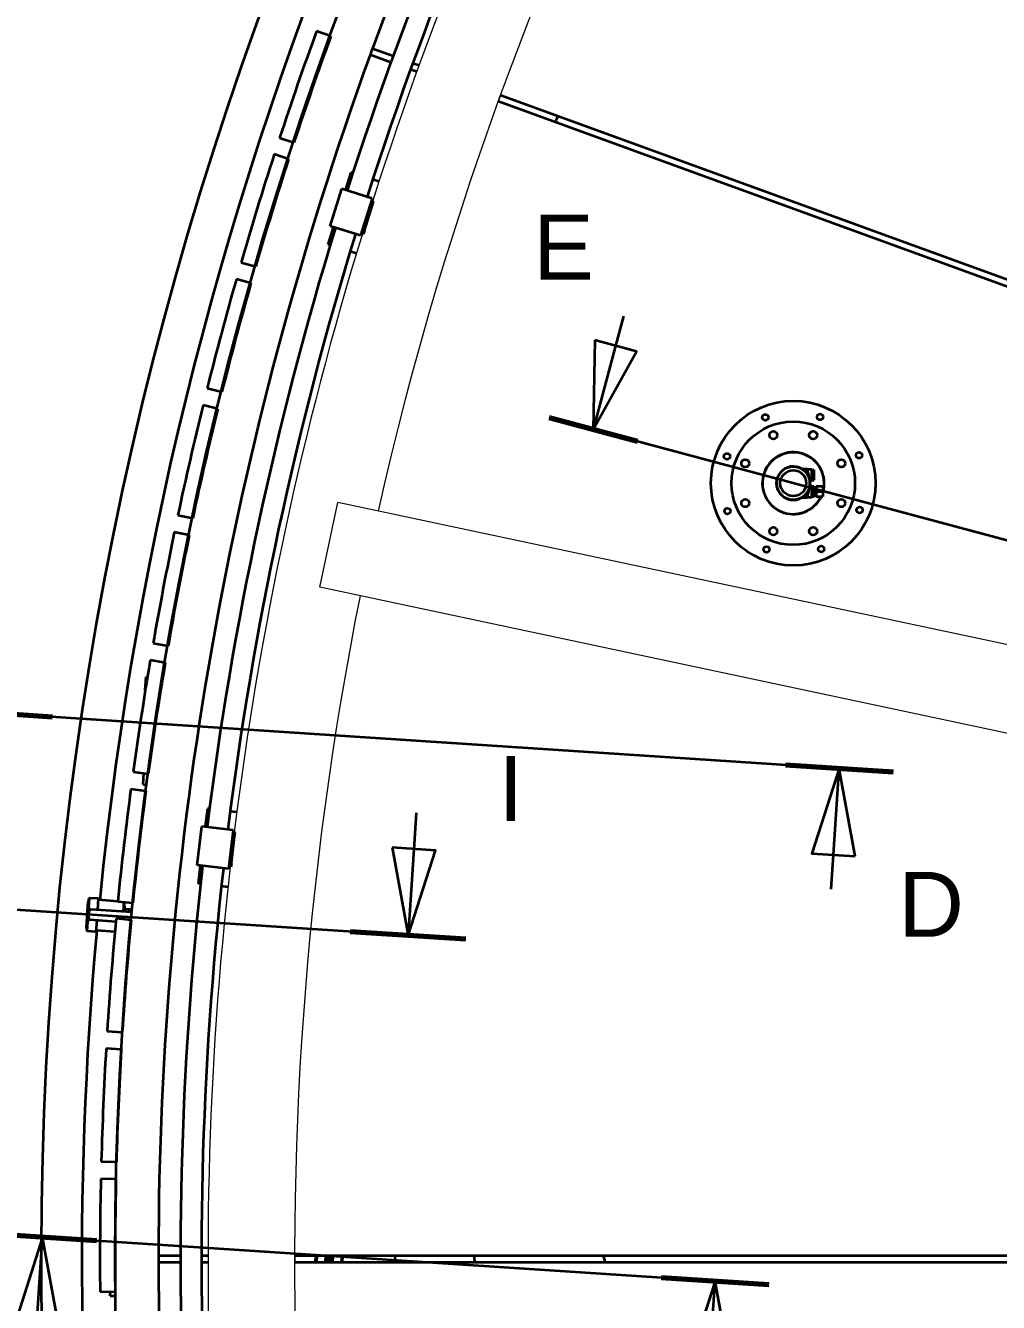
# Model space of a CAD drawing. Header units: millimetres. Extents: x 0 to 42050, y 0 to 29700.
# Drawn here: x 1944 to 4190, y 9468 to 12416 of the extents above; entities that cross this region are included whole.
import ezdxf

# ---------------------------------------------------------------- set-up
doc = ezdxf.new("R2010")
doc.units = ezdxf.units.MM
doc.header["$LTSCALE"] = 50
doc.linetypes.add('CHAIN', pattern=[0.3543, 0.2362, -0.0295, 0.0591, -0.0295])
doc.layers.add('P_Cable Ducts (CD)', color=30, linetype='Continuous', lineweight=18, true_color=0xff7f00)
for name, color, linetype, lineweight in [('Section Line', 7, 'CHAIN', 35), ('Symbol', 7, 'Continuous', 18), ('Visible', 7, 'Continuous', 35)]:
    doc.layers.add(name, color=color, linetype=linetype, lineweight=lineweight)
doc.styles.add('Note Text', font='arial.ttf')
doc.styles.add('Title', font='arial.ttf')

# ---------------------------------------------------------------- blocks, each defined once
blk = doc.blocks.new('2dTransSection4')
at = {"layer": 'Section Line', "linetype": 'Continuous'}
for p, q in [((66.487, 234.9), (66.117, 233.521)), ((65.151, 233.78), (65.082, 229.657)), ((66.117, 233.521), (65.082, 229.657)), ((67.083, 233.262), (65.151, 233.78)), ((65.082, 229.657), (67.083, 233.262)), ((100.414, 225.809), (100.045, 224.43)), ((99.079, 224.689), (99.009, 220.567)), ((101.01, 224.171), (99.079, 224.689)), ((100.045, 224.43), (99.009, 220.567)), ((99.009, 220.567), (101.01, 224.171))]:
    blk.add_line(p, q, dxfattribs=at)
at = {"layer": 'Section Line', "linetype": 'CHAIN', "ltscale": 19.827229}
blk.add_line((101.05, 220.02), (63.042, 230.204), dxfattribs=at)
at = {"layer": 'Section Line', "linetype": 'Continuous', "lineweight": 70}
for p, q in [((67.123, 229.111), (63.042, 230.204)), ((101.05, 220.02), (96.969, 221.113))]:
    blk.add_line(p, q, dxfattribs=at)
at = {"layer": 'Section Line', "linetype": 'Continuous', "flags": 128}
for points in [[(65.151, 233.78), (65.082, 229.657), (67.083, 233.262), (65.151, 233.78)], [(99.079, 224.689), (99.009, 220.567), (101.01, 224.171), (99.079, 224.689)]]:
    blk.add_lwpolyline(points, dxfattribs=at)
at = {"layer": 'Section Line'}
for points in [[(65.151, 233.78), (65.082, 229.657), (67.083, 233.262), (65.151, 233.78)], [(99.079, 224.689), (99.009, 220.567), (101.01, 224.171), (99.079, 224.689)]]:
    blk.add_solid(points, dxfattribs=at)
at = {"layer": 'Section Line', "char_height": 3, "attachment_point": 7, "style": 'Title'}
for insert in [(62.312, 236.584), (101.688, 226.814)]:
    blk.add_mtext('E', dxfattribs=dict(at, insert=insert))
blk = doc.blocks.new('2dTransSection5')
at = {"layer": 'Section Line', "linetype": 'CHAIN', "ltscale": 21.965282}
blk.add_line((35.127, 216.724), (78.927, 213.853), dxfattribs=at)
at = {"layer": 'Section Line', "linetype": 'Continuous', "lineweight": 70}
for p, q in [((35.127, 216.724), (40.099, 216.398)), ((73.955, 214.178), (78.927, 213.853))]:
    blk.add_line(p, q, dxfattribs=at)
at = {"layer": 'Section Line', "linetype": 'Continuous'}
for p, q in [((37.613, 216.561), (36.353, 212.635)), ((37.351, 212.569), (37.613, 216.561)), ((38.349, 212.504), (37.613, 216.561)), ((76.441, 214.016), (75.181, 210.09)), ((76.179, 210.024), (76.441, 214.016)), ((77.177, 209.959), (76.441, 214.016)), ((36.353, 212.635), (38.349, 212.504)), ((37.247, 210.987), (37.351, 212.569)), ((75.181, 210.09), (77.177, 209.959)), ((76.075, 208.441), (76.179, 210.024))]:
    blk.add_line(p, q, dxfattribs=at)
at = {"layer": 'Section Line', "linetype": 'Continuous', "flags": 128}
for points in [[(38.349, 212.504), (37.613, 216.561), (36.353, 212.635), (38.349, 212.504)], [(77.177, 209.959), (76.441, 214.016), (75.181, 210.09), (77.177, 209.959)]]:
    blk.add_lwpolyline(points, dxfattribs=at)
at = {"layer": 'Section Line'}
for points in [[(38.349, 212.504), (37.613, 216.561), (36.353, 212.635), (38.349, 212.504)], [(77.177, 209.959), (76.441, 214.016), (75.181, 210.09), (77.177, 209.959)]]:
    blk.add_solid(points, dxfattribs=at)
at = {"layer": 'Section Line', "char_height": 3, "attachment_point": 7, "style": 'Title'}
for insert in [(33.324, 208.665), (79.173, 206.238)]:
    blk.add_mtext('D', dxfattribs=dict(at, insert=insert))
blk = doc.blocks.new('2dTransSection6')
at = {"layer": 'Section Line', "linetype": 'CHAIN', "ltscale": 21.95612}
blk.add_line((37.175, 192.538), (73.193, 190.177), dxfattribs=at)
at = {"layer": 'Section Line', "linetype": 'Continuous', "lineweight": 70}
for p, q in [((37.175, 192.538), (42.144, 192.212)), ((68.225, 190.503), (73.193, 190.177))]:
    blk.add_line(p, q, dxfattribs=at)
at = {"layer": 'Section Line', "linetype": 'Continuous'}
for p, q in [((39.659, 192.375), (38.4, 188.449)), ((39.398, 188.384), (39.659, 192.375)), ((40.396, 188.318), (39.659, 192.375)), ((70.709, 190.34), (69.449, 186.414)), ((70.447, 186.348), (70.709, 190.34)), ((71.445, 186.283), (70.709, 190.34)), ((38.4, 188.449), (40.396, 188.318)), ((39.294, 186.802), (39.398, 188.384)), ((69.449, 186.414), (71.445, 186.283)), ((70.344, 184.766), (70.447, 186.348))]:
    blk.add_line(p, q, dxfattribs=at)
at = {"layer": 'Section Line', "linetype": 'Continuous', "flags": 128}
for points in [[(40.396, 188.318), (39.659, 192.375), (38.4, 188.449), (40.396, 188.318)], [(71.445, 186.283), (70.709, 190.34), (69.449, 186.414), (71.445, 186.283)]]:
    blk.add_lwpolyline(points, dxfattribs=at)
at = {"layer": 'Section Line'}
for points in [[(40.396, 188.318), (39.659, 192.375), (38.4, 188.449), (40.396, 188.318)], [(71.445, 186.283), (70.709, 190.34), (69.449, 186.414), (71.445, 186.283)]]:
    blk.add_solid(points, dxfattribs=at)
at = {"layer": 'Section Line', "char_height": 3, "attachment_point": 7, "style": 'Title'}
for insert in [(36.243, 184.017), (73.207, 183.395)]:
    blk.add_mtext('F', dxfattribs=dict(at, insert=insert))
blk = doc.blocks.new('2dTransSection9')
at = {"layer": 'Section Line', "linetype": 'Continuous'}
for p, q in [((32.546, 213.554), (32.437, 211.889)), ((31.439, 211.955), (32.175, 207.898)), ((33.434, 211.824), (31.439, 211.955)), ((32.437, 211.889), (32.175, 207.898)), ((32.175, 207.898), (33.434, 211.824)), ((56.91, 211.957), (56.801, 210.292)), ((55.803, 210.358), (56.54, 206.301)), ((57.799, 210.227), (55.803, 210.358)), ((56.801, 210.292), (56.54, 206.301)), ((56.54, 206.301), (57.799, 210.227))]:
    blk.add_line(p, q, dxfattribs=at)
at = {"layer": 'Section Line', "linetype": 'CHAIN', "ltscale": 22.971922}
blk.add_line((59.203, 206.126), (29.511, 208.073), dxfattribs=at)
at = {"layer": 'Section Line', "linetype": 'Continuous', "lineweight": 70}
for p, q in [((34.839, 207.723), (29.511, 208.073)), ((59.203, 206.126), (53.876, 206.475))]:
    blk.add_line(p, q, dxfattribs=at)
at = {"layer": 'Section Line', "linetype": 'Continuous', "flags": 128}
for points in [[(31.439, 211.955), (32.175, 207.898), (33.434, 211.824), (31.439, 211.955)], [(55.803, 210.358), (56.54, 206.301), (57.799, 210.227), (55.803, 210.358)]]:
    blk.add_lwpolyline(points, dxfattribs=at)
at = {"layer": 'Section Line'}
for points in [[(31.439, 211.955), (32.175, 207.898), (33.434, 211.824), (31.439, 211.955)], [(55.803, 210.358), (56.54, 206.301), (57.799, 210.227), (55.803, 210.358)]]:
    blk.add_solid(points, dxfattribs=at)
at = {"layer": 'Section Line', "char_height": 3, "attachment_point": 7, "style": 'Title'}
for insert in [(29.394, 213.895), (60.7, 211.592)]:
    blk.add_mtext('I', dxfattribs=dict(at, insert=insert))
blk = doc.blocks.new('Balloon43')
at = {"layer": 'Symbol'}
for p, q in [((105.811, 240.851), (50.914, 288.627)), ((106.139, 241.228), (105.483, 240.474)), ((107.697, 239.21), (106.139, 241.228)), ((105.811, 240.851), (107.697, 239.21)), ((105.483, 240.474), (107.697, 239.21))]:
    blk.add_line(p, q, dxfattribs=at)
at = {"layer": 'Symbol', "flags": 128}
blk.add_lwpolyline([(105.483, 240.474), (107.697, 239.21), (106.139, 241.228), (105.483, 240.474)], dxfattribs=at)
at = {"layer": 'Symbol'}
blk.add_circle((48.089, 291.085), 3.75, dxfattribs=at)
blk.add_solid([(105.483, 240.474), (107.697, 239.21), (106.139, 241.228), (105.483, 240.474)], dxfattribs=at)
at = {"layer": 'Symbol', "insert": (48.089, 291.085), "char_height": 2.5, "attachment_point": 5, "style": 'Note Text'}
blk.add_mtext('11', dxfattribs=at)

msp = doc.modelspace()

# ---------------------------------------------------------------- linework, layer by layer
at = {"layer": 'P_Cable Ducts (CD)'}
for p, q in [((2622.83, 11119.01), (2664.42, 11314.64)), ((4522.89, 10919.56), (2664.42, 11314.64)), ((4481.3, 10723.93), (2622.83, 11119.01))]:
    msp.add_line(p, q, dxfattribs=at)
for centre, major_axis, start_param, end_param in [((10392.99, 9569.22), (1242.75, 7728.95), 0.4482162, 1.5079561), ((10392.99, 9569.22), (1274.5, 7926.4), 1.2449539, 1.4211825), ((10393.07, 9569.21), (1242.66, 7728.43), 1.3799582, 1.3820022), ((10392.99, 9569.22), (1274.5, 7926.4), 1.4311474, 1.6073806), ((10392.99, 9569.22), (1242.75, 7728.95), 1.5335054, 2.518931), ((10392.99, 9569.22), (1274.5, 7926.4), 1.6173455, 1.7935774), ((10393.07, 9569.21), (1242.66, 7728.43), 1.7293497, 1.7313938)]:
    msp.add_ellipse(centre, major_axis=major_axis, ratio=0.9999988, start_param=start_param, end_param=end_param, dxfattribs=at)
at = {"layer": 'Visible'}
for p, q in [((2648.29, 12390.88), (2615.43, 12402.93)), ((2744.57, 12363.02), (2792.35, 12345.63)), ((2786.88, 12330.59), (2739.1, 12347.99)), ((2837.74, 12329.11), (2852.17, 12323.86)), ((2846.69, 12308.83), (2832.27, 12314.07)), ((9991.8, 9708.22), (3035.13, 12240.24)), ((3040.6, 12255.27), (9997.27, 9723.25)), ((2530.03, 12156.41), (2563.3, 12145.56)), ((2550.9, 12107.53), (2517.63, 12118.39)), ((2694.25, 12076.17), (2681.98, 12037.05)), ((2698.85, 12074.73), (2694.25, 12076.17)), ((2759.54, 12055.69), (2744.94, 12060.27)), ((2647.11, 11952.61), (2674.05, 12038.49)), ((2743.7, 12016.64), (2674.05, 12038.49)), ((2681.98, 12037.05), (2681.68, 12036.09)), ((2743.7, 12016.64), (2716.77, 11930.76)), ((2741.42, 12002.68), (2722.87, 11943.52)), ((2725.73, 11942.63), (2744.28, 12001.78)), ((2741.31, 12009.01), (2743.22, 12008.41)), ((2741.42, 12002.68), (2743.22, 12008.41)), ((2742.21, 12011.87), (2746.98, 12010.37)), ((2744.28, 12001.78), (2746.98, 12010.37)), ((2642.18, 11910.14), (2654.45, 11949.26)), ((2716.77, 11930.76), (2647.11, 11952.61)), ((2654.75, 11950.22), (2654.45, 11949.26)), ((2722.87, 11943.52), (2721.07, 11937.8)), ((2725.73, 11942.63), (2723.04, 11934.04)), ((2646.77, 11908.7), (2642.18, 11910.14)), ((2718.26, 11935.54), (2723.04, 11934.04)), ((2719.16, 11938.4), (2721.07, 11937.8)), ((2707.45, 11889.67), (2692.86, 11894.24)), ((2441.23, 11868.93), (2474.88, 11859.29)), ((2463.86, 11820.84), (2430.22, 11830.48)), ((2362.93, 11578.41), (2396.91, 11570)), ((2387.3, 11531.17), (2353.32, 11539.58)), ((3735.6, 11392.2), (3747.85, 11392.2)), ((3748.05, 11391.61), (3758.48, 11391.61)), ((3758.48, 11390.11), (3758.48, 11391.61)), ((3758.48, 11390.11), (3758.48, 11389.46)), ((3758.48, 11390.11), (3763.48, 11390.11)), ((3758.48, 11378.75), (3758.48, 11389.46)), ((3763.48, 11390.11), (3763.48, 11378.11)), ((3751.66, 11378.11), (3751.66, 11378.11)), ((3753.66, 11366.88), (3754.48, 11366.88)), ((3753.66, 11351.33), (3754.48, 11351.33)), ((3753.95, 11365.29), (3754.48, 11365.29)), ((3753.95, 11352.92), (3754.48, 11352.92)), ((3754.48, 11366.88), (3754.48, 11365.29)), ((3754.48, 11352.92), (3754.48, 11365.29)), ((3754.48, 11364.61), (3758.48, 11364.61)), ((3754.48, 11353.61), (3758.48, 11353.61)), ((3754.48, 11352.92), (3754.48, 11351.33)), ((3758.48, 11378.75), (3758.48, 11378.11)), ((3758.48, 11378.11), (3758.48, 11377.46)), ((3758.48, 11378.11), (3763.48, 11378.11)), ((3758.48, 11366.75), (3758.48, 11377.46)), ((3758.48, 11366.75), (3758.48, 11366.11)), ((3758.48, 11366.11), (3763.48, 11366.11)), ((3758.48, 11364.61), (3758.48, 11366.11)), ((3758.48, 11352.11), (3758.48, 11353.61)), ((3758.48, 11352.11), (3758.48, 11351.46)), ((3758.48, 11352.11), (3763.48, 11352.11)), ((3758.48, 11340.75), (3758.48, 11351.46)), ((3763.48, 11378.11), (3763.48, 11366.11)), ((3763.48, 11352.11), (3763.48, 11340.11)), ((3763.48, 11350.11), (3768.48, 11350.11)), ((3768.48, 11352.11), (3768.48, 11340.11)), ((3768.48, 11352.11), (3784.48, 11352.11)), ((3784.48, 11352.11), (3784.48, 11340.11)), ((3735.6, 11326.01), (3747.85, 11326.01)), ((3748.05, 11326.61), (3758.48, 11326.61)), ((3758.48, 11340.75), (3758.48, 11340.11)), ((3758.48, 11340.11), (3758.48, 11339.46)), ((3758.48, 11340.11), (3763.48, 11340.11)), ((3758.48, 11328.75), (3758.48, 11339.46)), ((3758.48, 11328.75), (3758.48, 11328.11)), ((3758.48, 11328.11), (3763.48, 11328.11)), ((3758.48, 11326.61), (3758.48, 11328.11)), ((3763.48, 11340.11), (3763.48, 11328.11)), ((3763.48, 11330.11), (3768.48, 11330.11)), ((3768.48, 11340.11), (3768.48, 11328.11)), ((3768.48, 11340.11), (3784.48, 11340.11)), ((3768.48, 11328.11), (3784.48, 11328.11)), ((3784.48, 11340.11), (3784.48, 11328.11)), ((2295.24, 11285.24), (2329.49, 11278.07)), ((2321.3, 11238.92), (2287.04, 11246.09)), ((2238.23, 10989.8), (2272.72, 10983.88)), ((2265.95, 10944.46), (2231.46, 10950.38)), ((2220.07, 10881.27), (2222.07, 10911.89)), ((2222.07, 10911.89), (2225.01, 10911.7)), ((2191.99, 10692.49), (2226.67, 10687.82)), ((2214.8, 10663.33), (2216.49, 10689.19)), ((2221.34, 10648.18), (2186.65, 10652.85)), ((2214.8, 10663.33), (2223.28, 10662.78)), ((2363.31, 10607.61), (2358.49, 10566.9)), ((2368.1, 10607.05), (2363.31, 10607.61)), ((2431.18, 10599.57), (2416.06, 10601.36)), ((2339.84, 10477.47), (2350.43, 10566.85)), ((2422.92, 10558.26), (2350.43, 10566.85)), ((2358.49, 10566.9), (2358.37, 10565.9)), ((2422.92, 10558.26), (2412.33, 10468.88)), ((2423.26, 10544.12), (2415.97, 10482.55)), ((2418.95, 10482.2), (2426.24, 10543.77)), ((2421.98, 10550.31), (2423.97, 10550.08)), ((2422.33, 10553.29), (2427.3, 10552.71)), ((2423.26, 10544.12), (2423.97, 10550.08)), ((2426.24, 10543.77), (2427.3, 10552.71)), ((2412.33, 10468.88), (2339.84, 10477.47)), ((2342.85, 10434.82), (2347.67, 10475.54)), ((2347.79, 10476.53), (2347.67, 10475.54)), ((2412.92, 10473.85), (2417.89, 10473.26)), ((2413.28, 10476.83), (2415.26, 10476.59)), ((2415.97, 10482.55), (2415.26, 10476.59)), ((2418.95, 10482.2), (2417.89, 10473.26)), ((2347.63, 10434.25), (2342.85, 10434.82)), ((2410.72, 10426.78), (2395.6, 10428.57)), ((2084.15, 10333.2), (2088.07, 10393.07)), ((2090.1, 10401.43), (2085.06, 10324.65)), ((2112.01, 10399.99), (2090.1, 10401.43)), ((2110.34, 10374.55), (2112.01, 10399.99)), ((2156.74, 10393.68), (2111.82, 10397.02)), ((2156.57, 10393.7), (2191.4, 10390.29)), ((2170.24, 10392.36), (2168.82, 10370.71)), ((2173.64, 10375.68), (2170.33, 10392.35)), ((2152, 10346.76), (2091.73, 10350.71)), ((2093.36, 10375.66), (2189.33, 10369.37)), ((2106.98, 10323.21), (2108.71, 10349.6)), ((2187.51, 10350.48), (2152.68, 10353.89)), ((2173.3, 10370.42), (2173.64, 10375.68)), ((2183.75, 10375.02), (2173.64, 10375.68)), ((2183.4, 10369.76), (2183.75, 10375.02)), ((2183.75, 10375.02), (2189.01, 10376.56)), ((2188.54, 10369.42), (2189.01, 10376.56)), ((2190.03, 10376.49), (2189.01, 10376.56)), ((2106.98, 10323.21), (2085.06, 10324.65)), ((2149.86, 10323.76), (2107.17, 10326.18)), ((2132.02, 10093.81), (2166.96, 10091.68)), ((2164.52, 10051.75), (2129.58, 10053.89)), ((2118.39, 9793.24), (2153.38, 9792.37)), ((2152.38, 9752.38), (2117.4, 9753.25)), ((2250.33, 9576.04), (2301.18, 9576.04)), ((2301.18, 9560.04), (2250.33, 9560.04)), ((2349.48, 9576.04), (2364.79, 9576.04)), ((2364.79, 9560.04), (2349.48, 9560.04)), ((2565.32, 9576.04), (9968.49, 9576.04)), ((9968.49, 9560.04), (2565.32, 9560.04)), ((2612.98, 9560.04), (2614.03, 9576.04)), ((2614.03, 9576.04), (2612.98, 9560.04)), ((2616.03, 9576.04), (2614.98, 9560.04)), ((2636.08, 9576.04), (2635.03, 9560.04)), ((2642.09, 9576.04), (2641.04, 9560.04)), ((2645.1, 9576.04), (2644.05, 9560.04)), ((2644.05, 9560.04), (2645.1, 9576.04)), ((2647.05, 9560.04), (2648.1, 9576.04)), ((2653.07, 9560.04), (2654.11, 9576.04)), ((2673.11, 9560.04), (2674.16, 9576.04)), ((2675.11, 9560.04), (2676.16, 9576.04)), ((2675.11, 9560.04), (2676.16, 9576.04)), ((2796.47, 9560.04), (2797.51, 9576.04)), ((2796.47, 9560.04), (2797.51, 9576.04)), ((2115.67, 9492.36), (2150.67, 9492.77)), ((2138.94, 9483.27), (2139.56, 9492.64)), ((2138.94, 9483.27), (2146.93, 9482.74))]:
    msp.add_line(p, q, dxfattribs=at)
for centre, radius in [((10400.33, 9568.04), 8250), ((3715.98, 11359.11), 190), ((3715.98, 11359.11), 142.5), ((3651.49, 11510.98), 7), ((3777.77, 11512.1), 7), ((3670.06, 11469.97), 9), ((3761.9, 11469.97), 9), ((3562.99, 11420.9), 7), ((3605.11, 11405.03), 9), ((3826.85, 11405.03), 9), ((3867.86, 11423.59), 7), ((3715.98, 11359.11), 38.47), ((3715.98, 11359.11), 29.99), ((3605.11, 11313.18), 9), ((3826.85, 11313.18), 9), ((3564.1, 11294.62), 7), ((3868.97, 11297.31), 7), ((3670.06, 11248.24), 9), ((3761.9, 11248.24), 9), ((3654.19, 11206.11), 7), ((3780.47, 11207.23), 7)]:
    msp.add_circle(centre, radius, dxfattribs=at)
for centre, radius, start, end in [((10400.33, 9568.04), 8420, 189.63897, 187.108321), ((10400.33, 9568.04), 8326.9, 263.582685, 174.288022), ((10400.33, 9568.04), 8150, 140.056241, 159.943759), ((10400.33, 9568.04), 8099.15, 152.355853, 162.268046), ((10400.33, 9568.04), 8050.85, 152.355853, 162.266136), ((10400.33, 9568.04), 8285, 159.990752, 161.795052), ((10400.33, 9568.04), 8250, 159.991339, 161.794466), ((10400.33, 9568.04), 8150, 159.943759, 160.056241), ((10400.33, 9568.04), 8150, 160.056241, 179.943759), ((10400.33, 9568.04), 7695, 159.940433, 160.059567), ((10400.33, 9568.04), 8285, 162.071677, 163.875977), ((10400.33, 9568.04), 8250, 162.072264, 163.87539), ((10400.33, 9568.04), 8099.15, 162.904736, 172.926587), ((10400.33, 9568.04), 8050.85, 162.906646, 172.924677), ((10400.33, 9568.04), 8285, 164.152602, 165.956902), ((10400.33, 9568.04), 8250, 164.153188, 165.956315), ((10400.33, 9568.04), 8285, 166.233526, 168.037827), ((10400.33, 9568.04), 8250, 166.234113, 168.03724), ((3715.98, 11359.11), 71.5, 343.34381, 334.30589), ((3715.98, 11359.11), 71.21, 344.13671, 334.19435), ((3715.98, 11359.11), 38.69, 58.78656, 301.21344), ((3653.48, 11359.11), 100, 6.231, 10.95278), ((3715.98, 11359.11), 38.69, 354.25945, 5.74055), ((3653.48, 11359.11), 100, 349.04722, 353.769), ((10400.33, 9568.04), 8285, 168.314451, 170.118752), ((10400.33, 9568.04), 8250, 168.315038, 170.118165), ((10400.33, 9568.04), 8285, 170.395376, 172.199677), ((10400.33, 9568.04), 8250, 170.395963, 172.19909), ((10400.33, 9568.04), 8285, 172.476301, 174.280601), ((10400.33, 9568.04), 8250, 172.476888, 174.280015), ((10400.33, 9568.04), 8099.15, 173.563277, 183.585128), ((10400.33, 9568.04), 8050.85, 173.565187, 183.583218), ((2684.66, 10323.9), 600, 174.8966, 177.60218), ((2283.42, 10350.2), 200, 165.15884, 167.62246), ((2119.58, 10361.41), 30.74, 154.15316, 198.34562), ((2091.83, 10352.21), 1.5, 198.34562, 266.24939), ((2093.27, 10374.16), 1.5, 86.24939, 154.15316), ((10400.33, 9568.04), 8285, 174.557226, 176.361526), ((10400.33, 9568.04), 8250, 174.557813, 176.36094), ((10400.33, 9568.04), 8326.9, 174.776464, 187.280089), ((2283.42, 10350.2), 200, 184.87632, 187.33993), ((10400.33, 9568.04), 8285, 176.638151, 178.442451), ((10400.33, 9568.04), 8250, 176.638738, 178.441864), ((10400.33, 9568.04), 8285, 178.719076, 180.523376), ((10400.33, 9568.04), 8250, 178.719662, 180.522789), ((10400.33, 9568.04), 8150, 179.943759, 180.056241), ((10400.33, 9568.04), 8150, 180.056241, 199.943759), ((2147.71, 9494.72), 12, 266.24939, 284.73215)]:
    msp.add_arc(centre, radius, start, end, dxfattribs=at)
for centre, start_param, end_param in [((2931.23, 9556.6), 1.6664825, 1.8995084), ((2931.23, 9556.6), 1.6664825, 1.8995084), ((3234.79, 9536.7), 1.9582279, 2.2161474)]:
    msp.add_ellipse(centre, major_axis=(-4.57, -69.7), ratio=0.7071068, start_param=start_param, end_param=end_param, dxfattribs=at)
for points, knots in [([(3751.66, 11378.11), (3751.32, 11379.85), (3750.94, 11381.58), (3750.14, 11384.81), (3749.72, 11386.29), (3748.96, 11388.87), (3748.61, 11389.94), (3748.09, 11391.49), (3747.93, 11391.97), (3747.85, 11392.18), (3747.85, 11392.2), (3747.85, 11392.2)], [-3.2040286, -3.2040286, -3.2040286, -3.2040286, -2.6702293, -2.6702293, -2.1390184, -2.1390184, -1.6018016, -1.6018016, -1.0849327, -1.0849327, -0.9490741, -0.9490741, -0.9490741, -0.9490741]), ([(3747.85, 11326.01), (3747.85, 11326.01), (3747.85, 11326.01), (3747.86, 11326.04), (3747.98, 11326.4), (3748.45, 11327.78), (3748.79, 11328.82), (3749.59, 11331.45), (3750.04, 11333.03), (3750.9, 11336.46), (3751.3, 11338.27), (3751.66, 11340.11)], [-2.2570602, -2.2570602, -2.2570602, -2.2570602, -2.2374266, -2.2374266, -1.7027674, -1.7027674, -1.1397398, -1.1397398, -0.5606326, -0.5606326, 0, 0, 0, 0])]:
    msp.add_open_spline(points, degree=3, knots=knots, dxfattribs=at)

# ---------------------------------------------------------------- block references
at = {"layer": 'Section Line', "xscale": 50, "yscale": 50, "zscale": 50}
for name in ['2dTransSection4', '2dTransSection9', '2dTransSection5', '2dTransSection6']:
    msp.add_blockref(name, (0, 0), dxfattribs=at)
at = {"layer": 'Symbol', "xscale": 50, "yscale": 50, "zscale": 50}
msp.add_blockref('Balloon43', (0, 0), dxfattribs=at)

doc.saveas('drawing.dxf')
